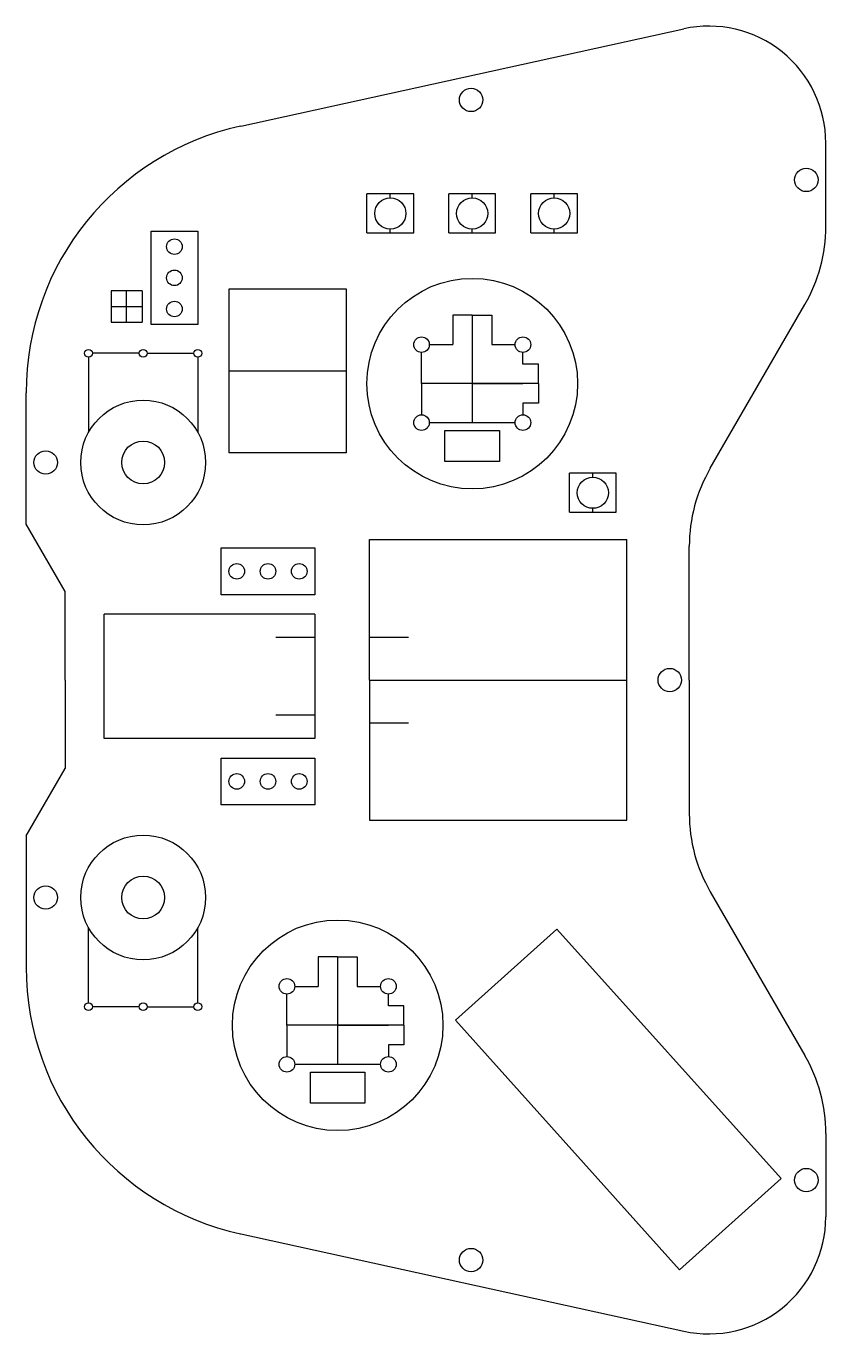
# Model space of a CAD drawing. Header units: millimetres. Extents: x 45 to 147, y 558 to 726.
import ezdxf

# ---------------------------------------------------------------- set-up
doc = ezdxf.new("R2010")
doc.units = ezdxf.units.MM
doc.header["$LTSCALE"] = 0.2

msp = doc.modelspace()

# ---------------------------------------------------------------- linework, layer by layer
for p, q in [((72.25, 713.24), (129.04, 725.71)), ((147.25, 700.37), (147.25, 711.06)), ((94.43, 704.54), (88.43, 704.54)), ((88.43, 699.54), (88.43, 704.54)), ((91.43, 704.04), (91.43, 704.54)), ((94.43, 699.54), (94.43, 704.54)), ((104.93, 704.54), (98.93, 704.54)), ((98.93, 699.54), (98.93, 704.54)), ((101.93, 704.04), (101.93, 704.54)), ((104.93, 699.54), (104.93, 704.54)), ((115.43, 704.54), (109.43, 704.54)), ((109.43, 699.54), (109.43, 704.54)), ((112.43, 704.04), (112.43, 704.54)), ((115.43, 699.54), (115.43, 704.54)), ((60.76, 687.78), (60.76, 699.78)), ((60.76, 699.78), (66.76, 699.78)), ((66.76, 699.78), (66.76, 687.78)), ((88.43, 699.54), (94.43, 699.54)), ((91.43, 699.54), (91.43, 700.04)), ((98.93, 699.54), (104.93, 699.54)), ((101.93, 699.54), (101.93, 700.04)), ((109.43, 699.54), (115.43, 699.54)), ((112.43, 699.54), (112.43, 700.04)), ((58.63, 692.1), (55.63, 692.1)), ((55.63, 692.1), (55.63, 688.1)), ((57.63, 688.1), (57.63, 692.1)), ((59.63, 692.1), (58.63, 692.1)), ((59.63, 692.1), (59.63, 688.1)), ((70.78, 671.35), (70.78, 692.35)), ((70.78, 692.35), (85.78, 692.35)), ((85.78, 692.35), (85.78, 671.35)), ((55.63, 690.1), (59.63, 690.1)), ((132.43, 669.35), (144.57, 690.37)), ((55.63, 688.1), (59.63, 688.1)), ((66.76, 687.78), (60.76, 687.78)), ((101.93, 689.01), (99.43, 689.01)), ((99.43, 689.01), (99.43, 685.21)), ((101.93, 689.01), (101.93, 675.21)), ((101.93, 689.01), (104.43, 689.01)), ((104.43, 689.01), (104.43, 685.21)), ((96.43, 685.21), (99.43, 685.21)), ((104.43, 685.21), (107.43, 685.21)), ((52.75, 683.6), (52.75, 673.97)), ((59.25, 684.1), (53.25, 684.1)), ((60.25, 684.1), (66.25, 684.1)), ((66.75, 683.6), (66.75, 673.97)), ((95.43, 680.21), (95.43, 684.21)), ((108.43, 682.71), (108.43, 684.21)), ((110.43, 682.71), (108.43, 682.71)), ((110.43, 680.21), (110.43, 682.71)), ((70.78, 681.85), (85.78, 681.85)), ((110.43, 680.21), (95.43, 680.21)), ((95.43, 680.21), (95.43, 676.21)), ((101.93, 680.21), (108.43, 680.21)), ((110.43, 680.21), (110.43, 677.71)), ((44.75, 662.2), (44.75, 679.05)), ((108.43, 677.71), (108.43, 676.21)), ((110.43, 677.71), (108.43, 677.71)), ((96.43, 675.21), (107.43, 675.21)), ((98.43, 670.21), (98.43, 674.21)), ((98.43, 674.21), (101.93, 674.21)), ((101.93, 674.21), (105.43, 674.21)), ((105.43, 674.21), (105.43, 670.21)), ((85.78, 671.35), (70.78, 671.35)), ((105.43, 670.21), (98.43, 670.21)), ((120.39, 668.72), (114.39, 668.72)), ((114.39, 663.72), (114.39, 668.72)), ((117.39, 668.22), (117.39, 668.72)), ((120.39, 663.72), (120.39, 668.72)), ((117.39, 663.72), (117.39, 664.22)), ((114.39, 663.72), (120.39, 663.72)), ((49.75, 653.54), (44.75, 662.2)), ((69.75, 653.14), (69.75, 659.14)), ((69.75, 659.14), (81.75, 659.14)), ((81.75, 659.14), (81.75, 653.14)), ((88.75, 642.2), (88.75, 660.21)), ((88.75, 660.21), (121.75, 660.21)), ((121.75, 624.21), (121.75, 660.21)), ((129.75, 642.2), (129.75, 659.35)), ((49.75, 648.54), (49.75, 653.54)), ((81.75, 653.14), (69.75, 653.14)), ((54.75, 634.7), (54.75, 650.64)), ((81.75, 650.64), (54.75, 650.64)), ((81.75, 650.64), (81.75, 634.7)), ((49.75, 642.2), (49.75, 648.54)), ((81.75, 647.64), (76.75, 647.64)), ((88.75, 647.71), (93.75, 647.71)), ((49.75, 642.2), (49.75, 635.87)), ((88.75, 642.2), (88.75, 624.21)), ((88.75, 642.2), (121.75, 642.2)), ((129.75, 642.2), (129.75, 625.06)), ((81.75, 637.7), (76.75, 637.7)), ((49.75, 635.87), (49.75, 630.87)), ((88.75, 636.71), (93.75, 636.71)), ((81.75, 634.7), (54.75, 634.7)), ((44.75, 622.21), (49.75, 630.87)), ((69.75, 626.2), (69.75, 632.2)), ((69.75, 632.2), (81.75, 632.2)), ((81.75, 632.2), (81.75, 626.2)), ((81.75, 626.2), (69.75, 626.2)), ((88.75, 624.21), (121.75, 624.21)), ((44.75, 622.21), (44.75, 605.36)), ((132.43, 615.06), (144.57, 594.04)), ((52.75, 600.81), (52.75, 610.44)), ((66.75, 600.81), (66.75, 610.44)), ((99.77, 598.57), (112.79, 610.26)), ((112.79, 610.26), (141.53, 578.27)), ((84.68, 606.72), (82.18, 606.72)), ((82.18, 606.72), (82.18, 602.92)), ((84.68, 606.72), (84.68, 592.92)), ((84.68, 606.72), (87.18, 606.72)), ((87.18, 606.72), (87.18, 602.92)), ((79.18, 602.92), (82.18, 602.92)), ((87.18, 602.92), (90.18, 602.92)), ((78.18, 597.92), (78.18, 601.92)), ((91.18, 600.42), (91.18, 601.92)), ((93.18, 600.42), (91.18, 600.42)), ((93.18, 597.92), (93.18, 600.42)), ((59.25, 600.31), (53.25, 600.31)), ((60.25, 600.31), (66.25, 600.31)), ((93.18, 597.92), (78.18, 597.92)), ((78.18, 597.92), (78.18, 593.92)), ((84.68, 597.92), (91.18, 597.92)), ((93.18, 597.92), (93.18, 595.42)), ((128.51, 566.58), (99.77, 598.57)), ((91.18, 595.42), (91.18, 593.92)), ((93.18, 595.42), (91.18, 595.42)), ((79.18, 592.92), (90.18, 592.92)), ((81.18, 587.92), (81.18, 591.92)), ((81.18, 591.92), (84.68, 591.92)), ((84.68, 591.92), (88.18, 591.92)), ((88.18, 591.92), (88.18, 587.92)), ((88.18, 587.92), (81.18, 587.92)), ((147.25, 584.04), (147.25, 573.35)), ((141.53, 578.27), (128.51, 566.58)), ((72.25, 571.17), (129.04, 558.7))]:
    msp.add_line(p, q)
for centre, radius in [((101.78, 716.59), 1.5), ((144.75, 706.34), 1.5), ((91.43, 702.04), 2), ((101.93, 702.04), 2), ((112.43, 702.04), 2), ((63.76, 697.78), 1), ((63.76, 693.78), 1), ((101.93, 680.21), 13.5), ((63.76, 689.78), 1), ((95.43, 685.21), 1), ((108.43, 685.21), 1), ((52.75, 684.1), 0.5), ((59.75, 684.1), 0.5), ((66.75, 684.1), 0.5), ((59.75, 670.1), 8), ((95.43, 675.21), 1), ((108.43, 675.21), 1), ((59.75, 670.1), 2.75), ((47.25, 670.1), 1.5), ((117.39, 666.22), 2), ((71.75, 656.14), 1), ((75.75, 656.14), 1), ((79.75, 656.14), 1), ((127.25, 642.2), 1.5), ((71.75, 629.2), 1), ((75.75, 629.2), 1), ((79.75, 629.2), 1), ((59.75, 614.31), 8), ((47.25, 614.31), 1.5), ((59.75, 614.31), 2.75), ((84.68, 597.92), 13.5), ((78.18, 602.92), 1), ((91.18, 602.92), 1), ((52.75, 600.31), 0.5), ((59.75, 600.31), 0.5), ((66.75, 600.31), 0.5), ((78.18, 592.92), 1), ((91.18, 592.92), 1), ((144.75, 578.07), 1.5), ((101.78, 567.82), 1.5)]:
    msp.add_circle(centre, radius)
for centre, radius, start, end in [((132.25, 711.06), 15, 0, 102.3812), ((79.75, 679.05), 35, 102.3812, 180), ((127.25, 700.37), 20, 330, 0), ((149.75, 659.35), 20, 150, 180), ((149.75, 625.06), 20, 180, 210), ((79.75, 605.36), 35, 180, 257.6188), ((127.25, 584.04), 20, 0, 30), ((132.25, 573.35), 15, 257.6188, 0)]:
    msp.add_arc(centre, radius, start, end)

doc.saveas('drawing.dxf')
